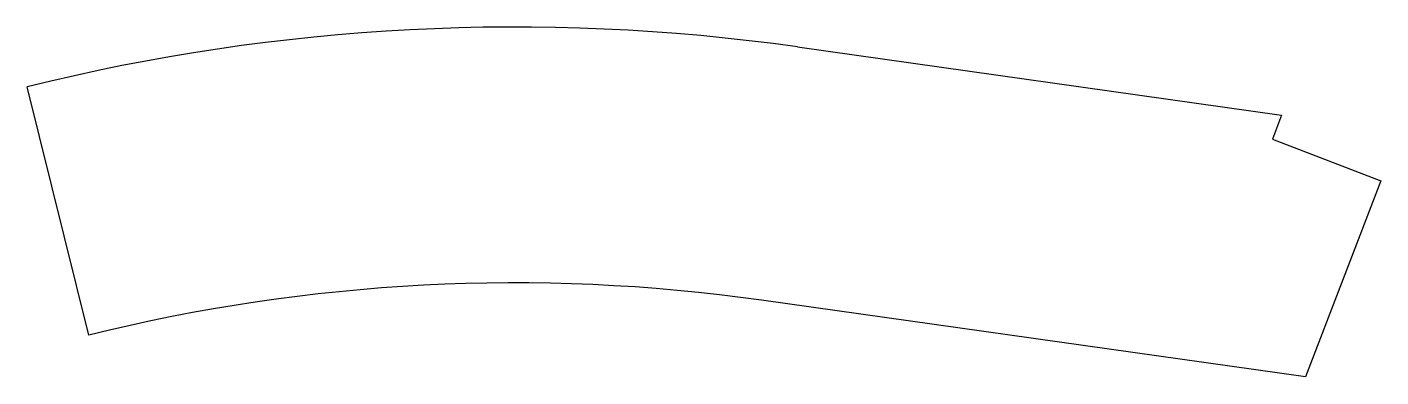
# Model space of a CAD drawing. Extents: x 494.6 to 552.8, y 781.8 to 796.8.
import ezdxf

# ---------------------------------------------------------------- set-up
doc = ezdxf.new("R2010")
doc.units = 0
doc.layers.get('0').update_dxf_attribs({"linetype": 'CONTINUOUS'})

msp = doc.modelspace()

# ---------------------------------------------------------------- linework, layer by layer
for p, q in [((527.733, 795.981), (548.55, 793.044)), ((497.27, 783.588), (494.614, 794.263)), ((548.55, 793.044), (548.155, 792.018)), ((548.155, 792.018), (552.822, 790.223)), ((552.822, 790.223), (549.58, 781.79)), ((549.58, 781.79), (526.196, 785.089))]:
    msp.add_line(p, q)
for radius, start in [(86.902, 81.97021), (75.902, 81.97022)]:
    msp.add_arc((515.594, 709.931), radius, start, 103.9702)

doc.saveas('drawing.dxf')
